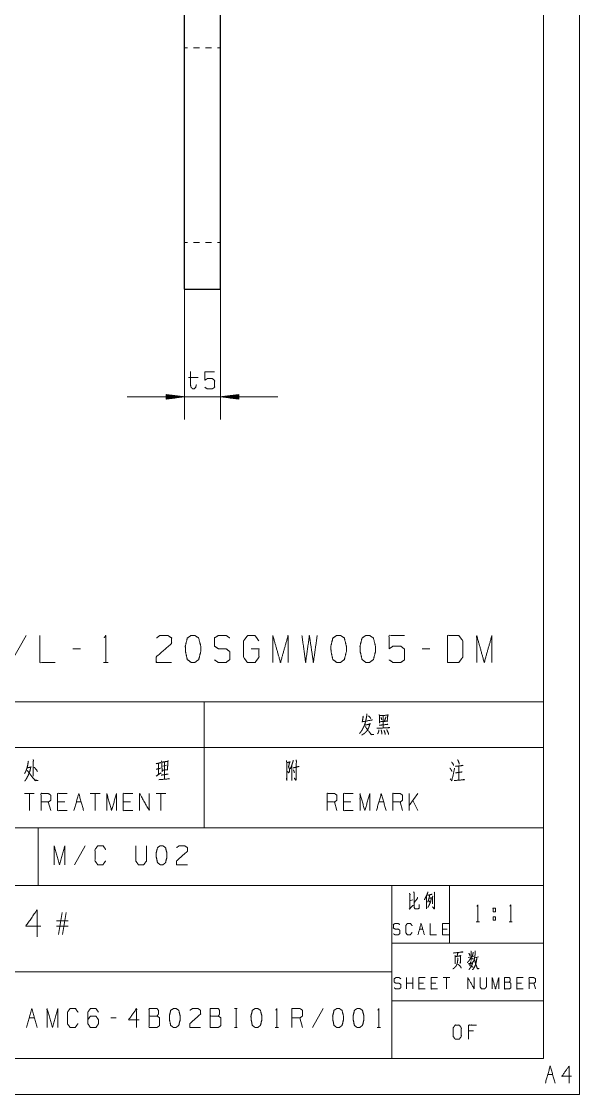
# Model space of a CAD drawing. Header units: millimetres. Extents: x 0 to 210, y 0 to 297.
# Drawn here: x 132.7 to 210, y 0 to 148.8 of the extents above; entities that cross this region are included whole.
import ezdxf

# ---------------------------------------------------------------- set-up
doc = ezdxf.new("R2010")
doc.units = ezdxf.units.MM
doc.layers.add('101', color=7, linetype='Continuous', true_color=0xffffff)

msp = doc.modelspace()

# ---------------------------------------------------------------- linework, layer by layer
at = {"layer": '101', "color": 133, "linetype": 'Continuous', "lineweight": 18}
for p, q in [((210, 0), (210, 297)), ((205, 5), (205, 292)), ((25, 37), (205, 37)), ((135, 37), (135, 29)), ((25, 29), (205, 29)), ((184, 29), (184, 5)), ((192, 29), (192, 21)), ((184, 21), (205, 21)), ((75, 17), (184, 17)), ((184, 13), (205, 13)), ((25, 5), (205, 5)), ((25, 5), (205, 5)), ((0, 0), (210, 0))]:
    msp.add_line(p, q, dxfattribs=at)
at = {"layer": '101', "color": 151, "linetype": 'Continuous', "lineweight": 25}
for p, q in [((155.26, 111.64), (155.26, 198.64)), ((160.26, 111.64), (160.26, 198.64)), ((155.26, 111.64), (160.26, 111.64))]:
    msp.add_line(p, q, dxfattribs=at)
at = {"layer": '101', "color": 53, "linetype": 'Continuous', "lineweight": 18}
for p, q in [((155.26, 145.14), (155.68, 145.14)), ((156.51, 145.14), (157.35, 145.14)), ((158.18, 145.14), (159.01, 145.14)), ((159.85, 145.14), (160.26, 145.14)), ((155.68, 118.14), (155.26, 118.14)), ((157.35, 118.14), (156.51, 118.14)), ((159.01, 118.14), (158.18, 118.14)), ((160.26, 118.14), (159.85, 118.14))]:
    msp.add_line(p, q, dxfattribs=at)
at = {"layer": '101', "color": 22, "linetype": 'Continuous', "lineweight": 18}
for p, q in [((155.26, 111.64), (155.26, 93.57)), ((160.26, 111.64), (160.26, 93.57)), ((147.33, 96.74), (168.2, 96.74)), ((155.26, 96.74), (152.72, 97.08)), ((152.72, 97.08), (152.72, 96.41)), ((152.72, 97.07), (152.76, 97.07)), ((152.72, 97.07), (152.76, 97.07)), ((152.72, 97.02), (153.14, 97.02)), ((152.72, 96.97), (153.53, 96.97)), ((152.72, 96.92), (153.91, 96.92)), ((152.72, 96.87), (154.3, 96.87)), ((152.72, 96.82), (154.68, 96.82)), ((152.72, 96.77), (155.07, 96.77)), ((152.72, 96.41), (155.26, 96.74)), ((152.72, 96.72), (155.07, 96.72)), ((162.8, 97.08), (160.26, 96.74)), ((160.26, 96.74), (162.8, 96.41)), ((162.8, 96.77), (160.46, 96.77)), ((162.8, 96.72), (160.46, 96.72)), ((162.8, 96.82), (160.84, 96.82)), ((162.8, 96.87), (161.23, 96.87)), ((162.8, 96.92), (161.61, 96.92)), ((162.8, 96.97), (162, 96.97)), ((162.8, 97.02), (162.39, 97.02)), ((162.8, 97.07), (162.77, 97.07)), ((162.8, 97.07), (162.77, 97.07)), ((162.8, 96.41), (162.8, 97.08)), ((152.72, 96.67), (154.68, 96.67)), ((152.72, 96.62), (154.3, 96.62)), ((152.72, 96.57), (153.91, 96.57)), ((152.72, 96.52), (153.53, 96.52)), ((152.72, 96.46), (153.14, 96.46)), ((152.72, 96.41), (152.76, 96.41)), ((152.72, 96.41), (152.76, 96.41)), ((162.8, 96.67), (160.84, 96.67)), ((162.8, 96.62), (161.23, 96.62)), ((162.8, 96.57), (161.61, 96.57)), ((162.8, 96.52), (162, 96.52)), ((162.8, 96.46), (162.39, 96.46)), ((162.8, 96.41), (162.77, 96.41)), ((162.8, 96.41), (162.77, 96.41))]:
    msp.add_line(p, q, dxfattribs=at)
at = {"layer": '101', "color": 72, "linetype": 'Continuous', "lineweight": 18}
for p, q in [((155.82, 99.41), (157.15, 99.41)), ((133.3, 63.65), (131.19, 59.91)), ((140.84, 61.8), (139.79, 61.8)), ((189.26, 61.8), (188.21, 61.8)), ((144.02, 59.91), (144.68, 59.91)), ((128, 54.46), (158, 54.46)), ((158, 54.46), (205, 54.46)), ((158, 54.46), (158, 48.11)), ((205, 54.46), (205, 48.11)), ((182.8, 52.53), (182.8, 50.83)), ((128, 48.11), (158, 48.11)), ((158, 48.11), (158, 37)), ((158, 48.11), (205, 48.11)), ((205, 48.11), (205, 37)), ((152.27, 45.55), (152.75, 45.65)), ((152.5, 46.1), (152.48, 43.7)), ((193.26, 45.53), (193.26, 43.6)), ((134.45, 41.74), (133.11, 41.74)), ((133.78, 41.74), (133.78, 39.36)), ((143.56, 41.74), (142.21, 41.74)), ((142.88, 41.74), (142.88, 39.36)), ((152.66, 41.74), (151.32, 41.74)), ((151.99, 41.74), (151.99, 39.36)), ((187.58, 41.74), (186.41, 40.09)), ((186.41, 39.36), (186.41, 41.74)), ((136.73, 39.36), (136.39, 40.56)), ((138.67, 40.56), (137.66, 40.56)), ((140.27, 40.56), (140.94, 40.56)), ((147.77, 40.56), (146.76, 40.56)), ((176.37, 39.36), (176.04, 40.56)), ((178.31, 40.56), (177.31, 40.56)), ((182.19, 40.56), (182.87, 40.56)), ((185.48, 39.36), (185.14, 40.56)), ((187.58, 39.36), (186.91, 40.79)), ((128, 37), (158, 37)), ((158, 37), (205, 37)), ((141.51, 34.49), (140.03, 31.86)), ((186.57, 26.88), (186.89, 27.01)), ((139.13, 24.1), (137.54, 24.1)), ((137.79, 22.21), (138.32, 25.24)), ((138.88, 25.24), (138.35, 22.21)), ((195.7, 23.93), (196.13, 23.93)), ((198.01, 24.65), (198.01, 24.18)), ((198.01, 24.65), (198.35, 24.65)), ((200.25, 23.93), (200.68, 23.93)), ((139.13, 23.35), (137.54, 23.35)), ((187.83, 22.95), (188.27, 22.95)), ((191.67, 22.95), (191, 22.95)), ((194.57, 19.02), (195.36, 19.18)), ((195.48, 18.95), (196.02, 19.08)), ((186.03, 14.64), (186.03, 16.21)), ((186.92, 15.43), (186.03, 15.43)), ((186.92, 14.64), (186.92, 16.21)), ((188.4, 15.43), (187.73, 15.43)), ((190.09, 15.43), (189.43, 15.43)), ((192.01, 16.21), (191.12, 16.21)), ((191.57, 16.21), (191.57, 14.64)), ((201.97, 15.43), (201.31, 15.43)), ((203.89, 14.64), (203.67, 15.43)), ((162.21, 11.92), (162.58, 11.92)), ((162.41, 11.92), (162.41, 9.3)), ((174.46, 11.92), (172.98, 9.3)), ((133.75, 10.63), (134.49, 10.63)), ((145.8, 10.63), (145.06, 10.63)), ((171.63, 9.3), (171.26, 10.63)), ((162.21, 9.3), (162.58, 9.3)), ((167.83, 9.3), (168.3, 9.3)), ((181.97, 9.3), (182.44, 9.3)), ((195.32, 8.85), (194.63, 8.85)), ((205.61, 2.78), (206.28, 2.78))]:
    msp.add_line(p, q, dxfattribs=at)
for points, knots in [([(156.9, 98.41), (156.81, 98.06), (156.62, 97.86), (156.37, 97.86), (156.16, 98.06), (156.09, 98.41), (156.09, 100.24)], [0, 0, 0.107407, 0.190398, 0.264022, 0.35076, 0.457002, 1, 1]), ([(158.08, 98.06), (158.42, 97.84), (159.11, 97.84), (159.44, 98.06), (159.44, 99.01), (159.11, 99.26), (158.42, 99.26), (158.08, 99.04), (158.08, 100.21), (159.44, 100.21)], [0, 0, 0.062228, 0.168343, 0.230571, 0.376816, 0.441265, 0.547381, 0.609609, 0.79049, 1, 1]), ([(135.22, 63.65), (135.22, 59.91), (137.34, 59.91)], [0, 0, 0.638732, 1, 1]), ([(144.13, 63.34), (144.35, 63.65), (144.35, 59.91)], [0, 0, 0.093491, 1, 1]), ([(151.36, 63.3), (151.86, 63.65), (152.95, 63.65), (153.48, 63.3), (153.48, 62.55), (151.33, 60.66), (151.36, 59.91), (153.48, 59.91)], [0, 0, 0.069692, 0.192977, 0.265273, 0.350227, 0.674741, 0.759753, 1, 1]), ([(156.7, 59.91), (157.23, 60.31), (157.51, 61.41), (157.51, 62.16), (157.23, 63.3), (156.7, 63.65), (156.18, 63.65), (155.65, 63.3), (155.37, 62.16), (155.4, 61.41), (155.65, 60.31), (156.18, 59.91), (156.7, 59.91)], [0, 0, 0.067526, 0.183971, 0.260583, 0.380942, 0.44614, 0.500306, 0.565504, 0.685863, 0.762528, 0.878309, 0.945834, 1, 1]), ([(159.4, 60.27), (159.93, 59.91), (161.02, 59.91), (161.55, 60.31), (161.55, 61.41), (161.02, 61.8), (159.96, 61.8), (159.4, 62.16), (159.4, 63.3), (159.96, 63.65), (161.02, 63.65), (161.55, 63.3)], [0, 0, 0.068036, 0.184055, 0.254519, 0.372335, 0.4428, 0.555844, 0.62637, 0.748394, 0.81892, 0.931964, 1, 1]), ([(164.52, 61.8), (165.58, 61.8), (165.58, 60.66), (165.05, 59.91), (163.97, 59.91), (163.44, 60.66), (163.44, 62.91), (164, 63.65), (165.03, 63.65), (165.55, 62.91)], [0, 0, 0.103296, 0.214796, 0.304262, 0.410275, 0.499741, 0.718896, 0.809958, 0.910535, 1, 1]), ([(167.5, 59.91), (167.5, 63.65), (168.56, 59.91), (169.62, 63.65), (169.62, 59.91)], [0, 0, 0.245192, 0.5, 0.754808, 1, 1]), ([(171.54, 63.65), (172.04, 59.91), (172.57, 63.65), (173.12, 59.91), (173.65, 63.65)], [0, 0, 0.249745, 0.499742, 0.750003, 1, 1]), ([(176.88, 59.91), (177.41, 60.31), (177.69, 61.41), (177.69, 62.16), (177.41, 63.3), (176.88, 63.65), (176.35, 63.65), (175.82, 63.3), (175.54, 62.16), (175.57, 61.41), (175.82, 60.31), (176.35, 59.91), (176.88, 59.91)], [0, 0, 0.067527, 0.183972, 0.260584, 0.380943, 0.446143, 0.500307, 0.565505, 0.685864, 0.76253, 0.87831, 0.945835, 1, 1]), ([(180.91, 59.91), (181.44, 60.31), (181.72, 61.41), (181.72, 62.16), (181.44, 63.3), (180.91, 63.65), (180.39, 63.65), (179.86, 63.3), (179.58, 62.16), (179.61, 61.41), (179.86, 60.31), (180.39, 59.91), (180.91, 59.91)], [0, 0, 0.067525, 0.18397, 0.260583, 0.380941, 0.446139, 0.500306, 0.565504, 0.685862, 0.762527, 0.878308, 0.945833, 1, 1]), ([(183.61, 60.27), (184.14, 59.91), (185.23, 59.91), (185.76, 60.27), (185.76, 61.76), (185.23, 62.16), (184.14, 62.16), (183.61, 61.8), (183.61, 63.65), (185.76, 63.65)], [0, 0, 0.062228, 0.168343, 0.230571, 0.376816, 0.441266, 0.54738, 0.609609, 0.79049, 1, 1]), ([(191.71, 59.91), (193.27, 59.91), (193.83, 60.66), (193.83, 62.91), (193.27, 63.65), (191.71, 63.65), (191.71, 59.91)], [0, 0, 0.142135, 0.227161, 0.43179, 0.516816, 0.658952, 1, 1]), ([(195.75, 59.91), (195.75, 63.65), (196.8, 59.91), (197.86, 63.65), (197.86, 59.91)], [0, 0, 0.245192, 0.5, 0.754808, 1, 1]), ([(180.52, 52.78), (180.54, 52.57), (180.51, 52.48), (180.42, 52), (180.35, 51.68), (180.26, 51.38), (180.15, 51.1), (179.9, 50.6), (179.76, 50.38), (179.64, 50.2), (179.53, 50.08)], [0, 0, 0.068481, 0.104658, 0.269445, 0.382884, 0.489554, 0.590078, 0.780354, 0.870992, 0.944088, 1, 1]), ([(179.99, 52.48), (180.01, 52.33), (179.89, 51.63), (179.85, 51.68), (181.3, 51.93), (181.21, 51.93), (181.11, 51.9)], [0, 0, 0.058287, 0.332621, 0.356252, 0.923844, 0.957947, 1, 1]), ([(180.75, 52.5), (180.96, 52.3), (181.04, 52.2), (181.07, 52.13)], [0, 0, 0.586682, 0.833137, 1, 1]), ([(182.25, 52.68), (182.27, 52.48), (182.3, 51.5), (182.29, 51.68), (183.44, 51.78), (183.35, 51.8), (183.44, 52.7), (183.47, 52.6), (182.27, 52.53)], [0, 0, 0.041725, 0.244475, 0.281028, 0.520684, 0.539772, 0.727702, 0.749743, 1, 1]), ([(182.48, 52.28), (182.57, 52.08), (182.59, 51.93)], [0, 0, 0.591453, 1, 1]), ([(183.14, 52.38), (183.14, 52.25), (182.98, 51.78)], [0, 0, 0.199705, 1, 1]), ([(180.26, 51.25), (180.35, 51.23), (181, 51.38), (180.95, 51.45), (180.91, 51.28), (180.79, 50.87), (180.66, 50.62), (180.51, 50.38), (180.31, 50.18), (180.12, 50.02), (179.96, 49.93), (179.83, 49.83)], [0, 0, 0.031689, 0.263161, 0.294853, 0.356446, 0.500891, 0.597124, 0.699351, 0.795574, 0.880292, 0.945115, 1, 1]), ([(180.29, 51), (180.35, 50.98), (181.12, 49.9), (181.48, 49.9), (181.12, 49.95), (180.98, 50.08)], [0, 0, 0.025656, 0.606399, 0.761128, 0.917398, 1, 1]), ([(181.92, 50.78), (183.7, 50.87), (183.65, 50.9), (183.42, 50.85)], [0, 0, 0.858883, 0.887041, 1, 1]), ([(182.25, 51.2), (183.44, 51.33), (183.35, 51.33), (183.15, 51.3)], [0, 0, 0.807206, 0.86712, 1, 1]), ([(183.28, 50.6), (183.51, 50.1), (183.52, 50), (183.52, 49.93)], [0, 0, 0.75709, 0.896807, 1, 1]), ([(182.2, 50.58), (182.18, 50.4), (182.15, 50.23), (182.09, 50.13), (182, 50)], [0, 0, 0.283377, 0.571005, 0.753355, 1, 1]), ([(182.52, 50.55), (182.6, 50.18), (182.6, 49.98)], [0, 0, 0.658283, 1, 1]), ([(182.91, 50.5), (183.03, 50.18), (183.05, 50.1), (183.05, 49.93)], [0, 0, 0.579776, 0.708237, 1, 1]), ([(133.62, 46.2), (133.6, 46.05), (133.51, 45.55), (133.41, 45.2), (133.32, 44.95), (133.21, 44.7), (133.11, 44.5)], [0, 0, 0.084492, 0.368532, 0.573115, 0.721449, 0.873364, 1, 1]), ([(134.27, 46.45), (134.33, 46.33), (134.31, 46.2), (134.29, 44.13), (134.27, 44.25), (134.31, 44.52)], [0, 0, 0.049544, 0.095608, 0.852769, 0.898833, 1, 1]), ([(152.08, 46.28), (152.11, 46.08), (152.13, 45.45), (152.17, 44.75), (152.15, 44.93), (152.52, 45), (152.96, 45.02), (152.89, 45.05), (152.98, 46.3), (153, 46.22), (152.94, 46.2), (152.13, 46.08)], [0, 0, 0.0422, 0.172115, 0.317746, 0.354292, 0.432973, 0.524933, 0.540513, 0.800887, 0.816899, 0.82908, 1, 1]), ([(169.39, 46.3), (169.43, 46.05), (169.43, 43.55), (169.41, 43.78), (169.43, 43.95)], [0, 0, 0.080051, 0.872677, 0.944235, 1, 1]), ([(169.45, 46.03), (169.92, 46.1), (169.85, 46.18), (169.68, 45.45), (169.7, 45.35), (169.77, 45.23), (169.8, 45.1), (169.8, 44.8), (169.77, 44.68), (169.71, 44.58), (169.55, 44.77), (169.73, 44.63)], [0, 0, 0.176442, 0.214088, 0.486646, 0.523736, 0.576187, 0.623634, 0.733208, 0.780655, 0.821996, 0.915332, 1, 1]), ([(170.3, 46.38), (170.3, 46.2), (170.21, 45.9), (170.1, 45.58), (170, 45.33), (169.91, 45.15)], [0, 0, 0.134901, 0.375991, 0.639526, 0.848868, 1, 1]), ([(170.74, 46.4), (170.76, 46.22), (170.72, 43.8), (170.72, 43.65), (170.68, 43.55), (170.47, 43.88), (170.7, 43.6)], [0, 0, 0.048809, 0.721807, 0.76343, 0.792863, 0.900557, 1, 1]), ([(193.11, 46.4), (193.22, 46.22), (193.27, 46.05), (193.31, 45.95), (193.31, 45.8)], [0, 0, 0.317961, 0.602104, 0.766914, 1, 1]), ([(133.44, 45.3), (134.01, 45.4), (133.95, 45.45), (133.92, 45.23), (133.85, 44.9), (133.78, 44.7), (133.67, 44.43), (133.58, 44.2), (133.44, 43.95), (133.34, 43.75), (133.12, 43.45)], [0, 0, 0.202442, 0.228128, 0.308404, 0.425633, 0.500399, 0.604283, 0.689484, 0.790716, 0.870504, 1, 1]), ([(133.44, 44.95), (134.57, 43.53), (134.98, 43.55), (134.96, 43.55), (134.59, 43.58), (134.4, 43.75)], [0, 0, 0.632182, 0.773704, 0.779845, 0.909107, 1, 1]), ([(134.43, 45.37), (134.47, 45.35), (134.79, 44.95), (134.87, 44.8)], [0, 0, 0.059427, 0.761012, 1, 1]), ([(151.34, 45.87), (151.97, 46), (151.92, 46.03), (151.67, 45.93), (151.67, 44.38), (151.32, 44.15), (152.02, 44.6)], [0, 0, 0.171502, 0.187005, 0.257591, 0.667526, 0.778352, 1, 1]), ([(151.92, 45.23), (151.9, 45.23), (151.35, 45.1)], [0, 0, 0.030488, 1, 1]), ([(170.15, 45.7), (170.14, 43.53), (170.12, 43.73), (170.14, 43.88)], [0, 0, 0.860771, 0.940227, 1, 1]), ([(170.33, 45.28), (171.13, 45.5), (171.07, 45.5), (170.91, 45.43)], [0, 0, 0.783137, 0.83338, 1, 1]), ([(170.35, 45), (170.47, 44.77), (170.49, 44.63), (170.42, 44.9)], [0, 0, 0.371199, 0.589534, 1, 1]), ([(192.04, 45.25), (192.12, 45.15), (192.23, 45), (192.28, 44.9), (192.3, 44.8)], [0, 0, 0.250894, 0.596274, 0.80908, 1, 1]), ([(192.07, 43.78), (192.3, 43.5), (192.69, 45.25)], [0, 0, 0.166599, 1, 1]), ([(192.28, 46.1), (192.51, 45.78), (192.53, 45.62)], [0, 0, 0.724915, 1, 1]), ([(192.81, 45.5), (193.63, 45.6), (193.86, 45.62), (193.79, 45.65), (193.7, 45.6)], [0, 0, 0.66772, 0.856119, 0.91724, 1, 1]), ([(192.81, 44.6), (193.57, 44.7), (193.75, 44.73), (193.7, 44.75), (193.63, 44.73)], [0, 0, 0.710638, 0.876127, 0.930469, 1, 1]), ([(151.72, 43.65), (153.19, 43.78), (153.09, 43.8), (152.94, 43.75)], [0, 0, 0.850438, 0.913372, 1, 1]), ([(152.04, 44.3), (152.13, 44.3), (153, 44.43), (152.94, 44.43), (152.82, 44.4)], [0, 0, 0.077342, 0.843128, 0.889537, 1, 1]), ([(192.62, 43.53), (194.03, 43.65), (194, 43.7), (193.84, 43.63)], [0, 0, 0.856874, 0.893835, 1, 1]), ([(135.38, 39.36), (135.38, 41.74), (136.39, 41.74), (136.73, 41.51), (136.73, 40.79), (136.39, 40.56), (135.38, 40.56)], [0, 0, 0.400952, 0.571035, 0.639278, 0.761674, 0.829917, 1, 1]), ([(139, 39.36), (137.66, 39.36), (137.66, 41.74), (139, 41.74)], [0, 0, 0.26539, 0.73461, 1, 1]), ([(139.94, 39.36), (140.61, 41.74), (141.28, 39.36)], [0, 0, 0.5, 1, 1]), ([(144.49, 39.36), (144.49, 41.74), (145.16, 39.36), (145.83, 41.74), (145.83, 39.36)], [0, 0, 0.245192, 0.5, 0.754808, 1, 1]), ([(148.11, 39.36), (146.76, 39.36), (146.76, 41.74), (148.11, 41.74)], [0, 0, 0.26539, 0.73461, 1, 1]), ([(149.04, 39.36), (149.04, 41.74), (150.38, 39.36), (150.38, 41.74)], [0, 0, 0.317574, 0.682426, 1, 1]), ([(175.03, 39.36), (175.03, 41.74), (176.04, 41.74), (176.37, 41.51), (176.37, 40.79), (176.04, 40.56), (175.03, 40.56)], [0, 0, 0.400951, 0.571036, 0.639278, 0.761673, 0.829915, 1, 1]), ([(178.65, 39.36), (177.31, 39.36), (177.31, 41.74), (178.65, 41.74)], [0, 0, 0.265392, 0.734608, 1, 1]), ([(179.58, 39.36), (179.58, 41.74), (180.25, 39.36), (180.93, 41.74), (180.93, 39.36)], [0, 0, 0.245192, 0.5, 0.754808, 1, 1]), ([(184.13, 39.36), (184.13, 41.74), (185.14, 41.74), (185.48, 41.51), (185.48, 40.79), (185.14, 40.56), (184.13, 40.56)], [0, 0, 0.400951, 0.571036, 0.639278, 0.761673, 0.829915, 1, 1]), ([(137.2, 31.86), (137.2, 34.49), (137.94, 31.86), (138.69, 34.49), (138.69, 31.86)], [0, 0, 0.245192, 0.5, 0.754808, 1, 1]), ([(144.32, 32.39), (143.95, 31.86), (143.23, 31.86), (142.86, 32.39), (142.86, 33.96), (143.23, 34.49), (143.97, 34.49), (144.34, 33.96)], [0, 0, 0.114568, 0.243367, 0.357935, 0.638584, 0.753152, 0.885432, 1, 1]), ([(148.52, 34.49), (148.52, 32.39), (148.87, 31.86), (149.61, 31.86), (150, 32.39), (150, 34.49)], [0, 0, 0.337151, 0.438598, 0.557782, 0.662849, 1, 1]), ([(152.26, 31.86), (152.63, 32.14), (152.83, 32.91), (152.83, 33.44), (152.63, 34.24), (152.26, 34.49), (151.89, 34.49), (151.52, 34.24), (151.33, 33.44), (151.35, 32.91), (151.52, 32.14), (151.89, 31.86), (152.26, 31.86)], [0, 0, 0.067525, 0.183971, 0.260583, 0.380942, 0.44614, 0.500306, 0.565504, 0.685863, 0.762528, 0.878309, 0.945834, 1, 1]), ([(154.17, 34.24), (154.53, 34.49), (155.29, 34.49), (155.66, 34.24), (155.66, 33.71), (154.15, 32.39), (154.17, 31.86), (155.66, 31.86)], [0, 0, 0.069692, 0.192978, 0.265274, 0.350227, 0.674741, 0.759753, 1, 1]), ([(186.41, 27.86), (186.56, 27.73), (186.47, 27.77), (186.5, 25.79), (186.41, 25.7), (186.97, 26.26)], [0, 0, 0.060255, 0.090729, 0.71461, 0.752496, 1, 1]), ([(187.01, 28.09), (187.13, 27.94), (187.08, 27.98), (187.08, 27.55), (187.08, 26.72), (187.08, 26.43), (187.08, 26.33), (187.1, 25.93), (187.14, 25.83), (187.2, 25.77), (187.33, 25.73), (187.6, 25.75), (187.79, 25.81), (187.8, 25.83), (187.77, 26.37)], [0, 0, 0.050888, 0.067372, 0.186119, 0.412301, 0.491466, 0.519738, 0.627249, 0.657961, 0.681273, 0.718989, 0.79117, 0.845839, 0.852764, 1, 1]), ([(187.08, 26.62), (187.51, 27.15), (187.58, 27.34)], [0, 0, 0.77398, 1, 1]), ([(188.97, 28.09), (188.96, 27.98), (188.78, 27.53), (188.63, 27.26), (188.52, 27.01)], [0, 0, 0.089069, 0.504979, 0.766001, 1, 1]), ([(188.81, 27.53), (188.8, 25.77), (188.78, 25.89), (188.78, 25.91), (188.8, 26.1)], [0, 0, 0.841012, 0.900786, 0.910681, 1, 1]), ([(189.22, 27.61), (189.23, 27.57), (189.16, 27.28), (189.09, 27.01), (189.01, 26.82), (188.96, 26.68)], [0, 0, 0.044894, 0.350479, 0.635591, 0.840224, 1, 1]), ([(189.22, 27.22), (189.51, 27.28), (189.48, 27.34), (189.45, 27.11), (189.4, 26.91), (189.37, 26.74), (189.31, 26.57), (189.23, 26.43), (189.16, 26.26), (189.09, 26.14), (189.01, 25.99), (188.96, 25.93)], [0, 0, 0.158182, 0.194476, 0.315843, 0.429568, 0.518472, 0.611327, 0.697145, 0.792857, 0.869066, 0.954883, 1, 1]), ([(188.99, 27.67), (189.01, 27.65), (189.04, 27.65), (189.56, 27.77), (189.51, 27.77), (189.44, 27.73)], [0, 0, 0.049781, 0.090425, 0.822292, 0.883256, 1, 1]), ([(189.07, 26.91), (189.2, 26.78), (189.23, 26.68)], [0, 0, 0.6273, 1, 1]), ([(189.86, 28.06), (189.92, 27.98), (189.89, 27.96), (189.91, 25.91), (189.91, 25.89), (189.89, 25.77), (189.86, 25.73), (189.63, 26.04), (189.86, 25.75), (189.89, 25.83)], [0, 0, 0.031371, 0.042462, 0.676474, 0.682878, 0.721568, 0.737253, 0.857567, 0.972831, 1, 1]), ([(189.64, 27.51), (189.67, 27.46), (189.64, 27.44), (189.64, 26.45), (189.63, 26.55), (189.64, 26.68)], [0, 0, 0.038712, 0.066084, 0.824707, 0.904517, 1, 1]), ([(135.37, 23.35), (133.26, 23.35), (134.84, 25.6), (134.84, 21.86)], [0, 0, 0.245869, 0.565294, 1, 1]), ([(195.77, 26.1), (195.91, 26.3), (195.91, 23.93)], [0, 0, 0.09349, 1, 1]), ([(198.01, 25.35), (198.01, 25.83), (198.35, 25.83), (198.35, 25.35), (198.01, 25.35)], [0, 0, 0.292908, 0.5, 0.792908, 1, 1]), ([(200.33, 26.1), (200.47, 26.3), (200.47, 23.93)], [0, 0, 0.09349, 1, 1]), ([(198.35, 24.65), (198.35, 24.18), (198.01, 24.18)], [0, 0, 0.585816, 1, 1]), ([(184.2, 22.3), (184.42, 22.15), (184.88, 22.15), (185.1, 22.32), (185.1, 22.78), (184.88, 22.95), (184.43, 22.95), (184.2, 23.09), (184.2, 23.57), (184.43, 23.72), (184.88, 23.72), (185.1, 23.57)], [0, 0, 0.068033, 0.184053, 0.254519, 0.372335, 0.442802, 0.555844, 0.62637, 0.748394, 0.81892, 0.931963, 1, 1]), ([(186.79, 22.47), (186.56, 22.15), (186.13, 22.15), (185.91, 22.47), (185.91, 23.41), (186.13, 23.72), (186.58, 23.72), (186.8, 23.41)], [0, 0, 0.114566, 0.243364, 0.357934, 0.638584, 0.753153, 0.88543, 1, 1]), ([(187.61, 22.15), (188.05, 23.72), (188.5, 22.15)], [0, 0, 0.499999, 1, 1]), ([(189.3, 23.72), (189.3, 22.15), (190.19, 22.15)], [0, 0, 0.638737, 1, 1]), ([(191.89, 22.15), (191, 22.15), (191, 23.72), (191.89, 23.72)], [0, 0, 0.265388, 0.734612, 1, 1]), ([(192.48, 19.62), (193.82, 19.76), (193.76, 19.78), (193.62, 19.76)], [0, 0, 0.865803, 0.905501, 1, 1]), ([(193.09, 19.68), (193.12, 19.55), (193.02, 19.16)], [0, 0, 0.238945, 1, 1]), ([(194.66, 19.6), (194.79, 19.37), (194.82, 19.22)], [0, 0, 0.640218, 1, 1]), ([(194.96, 19.87), (194.99, 19.72), (194.99, 18.58), (194.96, 18.73), (194.99, 18.85)], [0, 0, 0.094654, 0.823642, 0.918295, 1, 1]), ([(195.26, 19.72), (195.26, 19.62), (195.14, 19.14)], [0, 0, 0.174306, 1, 1]), ([(195.56, 19.91), (195.56, 19.78), (195.55, 19.55), (195.51, 19.27), (195.46, 18.95), (195.4, 18.71), (195.33, 18.48), (195.32, 18.42)], [0, 0, 0.081859, 0.232245, 0.425428, 0.632112, 0.800315, 0.957949, 1, 1]), ([(193.11, 18.91), (193.14, 18.79), (193.12, 18.75), (193.11, 18.46), (193.06, 18.21), (193.02, 18.06), (192.95, 17.92), (192.86, 17.77), (192.71, 17.61), (192.56, 17.48), (192.45, 17.42)], [0, 0, 0.073226, 0.098425, 0.264943, 0.409701, 0.496587, 0.589742, 0.686971, 0.813796, 0.923946, 1, 1]), ([(192.74, 19.29), (192.77, 19.12), (192.78, 18.69), (192.78, 18.11), (192.77, 18.19), (192.77, 18.33)], [0, 0, 0.119124, 0.427225, 0.837795, 0.897357, 1, 1]), ([(192.77, 19.12), (193.56, 19.24), (193.52, 19.29), (193.5, 18.93), (193.5, 18.56), (193.49, 18.33), (193.47, 18.15), (193.46, 18.23), (193.49, 18.42)], [0, 0, 0.351979, 0.378529, 0.533489, 0.697424, 0.797813, 0.880033, 0.917027, 1, 1]), ([(193.18, 18.06), (193.38, 17.88), (193.5, 17.75), (193.56, 17.67), (193.6, 17.51), (193.52, 17.71)], [0, 0, 0.292978, 0.473572, 0.580854, 0.762109, 1, 1]), ([(194.98, 19.04), (194.85, 18.81), (194.72, 18.6), (194.58, 18.44), (194.45, 18.29)], [0, 0, 0.287233, 0.555137, 0.786183, 1, 1]), ([(194.57, 18.11), (195.2, 18.25), (195.21, 18.44), (195.21, 18.35), (195.14, 18.11), (195.04, 17.84), (194.93, 17.63), (194.82, 17.51), (194.72, 17.38), (194.64, 17.32)], [0, 0, 0.304469, 0.392577, 0.431617, 0.55371, 0.68947, 0.798366, 0.878841, 0.95475, 1, 1]), ([(194.95, 18.46), (194.79, 17.88), (194.89, 17.84), (195.01, 17.8), (195.13, 17.73), (195.27, 17.65)], [0, 0, 0.529111, 0.626299, 0.735529, 0.852099, 1, 1]), ([(194.99, 19), (195.17, 18.87), (195.26, 18.77)], [0, 0, 0.613114, 1, 1]), ([(195.77, 18.95), (195.73, 18.6), (195.68, 18.35), (195.64, 18.15), (195.58, 17.96), (195.46, 17.71), (195.36, 17.53), (195.24, 17.36), (195.15, 17.28)], [0, 0, 0.194372, 0.332632, 0.448612, 0.555646, 0.70616, 0.822691, 0.933849, 1, 1]), ([(195.45, 18.69), (195.48, 18.64), (195.62, 18.06), (195.73, 17.8), (195.83, 17.51), (195.86, 17.44), (196.08, 17.46), (195.86, 17.48), (195.78, 17.61)], [0, 0, 0.026719, 0.34174, 0.493478, 0.65546, 0.691638, 0.807834, 0.92403, 1, 1]), ([(184.32, 14.79), (184.54, 14.64), (185, 14.64), (185.22, 14.8), (185.22, 15.27), (185, 15.43), (184.56, 15.43), (184.32, 15.58), (184.32, 16.06), (184.56, 16.21), (185, 16.21), (185.22, 16.06)], [0, 0, 0.068037, 0.184053, 0.254519, 0.372335, 0.442801, 0.555843, 0.62637, 0.748394, 0.81892, 0.931963, 1, 1]), ([(188.62, 14.64), (187.73, 14.64), (187.73, 16.21), (188.62, 16.21)], [0, 0, 0.265391, 0.734609, 1, 1]), ([(190.32, 14.64), (189.43, 14.64), (189.43, 16.21), (190.32, 16.21)], [0, 0, 0.265391, 0.734609, 1, 1]), ([(194.52, 14.64), (194.52, 16.21), (195.41, 14.64), (195.41, 16.21)], [0, 0, 0.317574, 0.682426, 1, 1]), ([(196.21, 16.21), (196.21, 14.95), (196.43, 14.64), (196.87, 14.64), (197.1, 14.95), (197.1, 16.21)], [0, 0, 0.33715, 0.438597, 0.557783, 0.66285, 1, 1]), ([(197.91, 14.64), (197.91, 16.21), (198.36, 14.64), (198.8, 16.21), (198.8, 14.64)], [0, 0, 0.245192, 0.5, 0.754808, 1, 1]), ([(199.61, 15.58), (199.61, 16.21), (200.28, 16.21), (200.38, 16.06), (200.38, 15.75), (200.28, 15.58), (199.61, 15.58), (199.61, 14.64), (200.26, 14.64), (200.49, 14.79), (200.49, 15.43), (200.28, 15.58)], [0, 0, 0.115918, 0.238848, 0.272469, 0.330428, 0.366583, 0.489513, 0.66339, 0.784161, 0.833486, 0.952454, 1, 1]), ([(202.2, 14.64), (201.31, 14.64), (201.31, 16.21), (202.2, 16.21)], [0, 0, 0.265388, 0.734612, 1, 1]), ([(203, 14.64), (203, 16.21), (203.67, 16.21), (203.89, 16.06), (203.89, 15.58), (203.67, 15.43), (203, 15.43)], [0, 0, 0.400954, 0.571038, 0.639279, 0.761675, 0.829916, 1, 1]), ([(133.38, 9.3), (134.12, 11.92), (134.86, 9.3)], [0, 0, 0.5, 1, 1]), ([(136.21, 9.3), (136.21, 11.92), (136.95, 9.3), (137.69, 11.92), (137.69, 9.3)], [0, 0, 0.245192, 0.5, 0.754808, 1, 1]), ([(140.5, 9.83), (140.13, 9.3), (139.4, 9.3), (139.03, 9.83), (139.03, 11.4), (139.4, 11.92), (140.15, 11.92), (140.52, 11.4)], [0, 0, 0.114568, 0.243367, 0.357935, 0.638584, 0.753152, 0.885432, 1, 1]), ([(141.86, 10.35), (142.21, 10.88), (142.98, 10.88), (143.35, 10.35), (143.35, 9.83), (142.98, 9.3), (142.21, 9.3), (141.86, 9.83), (141.86, 11.4), (142.21, 11.92), (142.98, 11.92), (143.35, 11.4)], [0, 0, 0.076963, 0.169761, 0.248073, 0.312018, 0.39033, 0.483129, 0.560092, 0.751927, 0.82889, 0.921688, 1, 1]), ([(149, 10.35), (147.52, 10.35), (148.63, 11.92), (148.63, 9.3)], [0, 0, 0.245869, 0.565295, 1, 1]), ([(150.35, 10.88), (150.35, 11.92), (151.46, 11.92), (151.64, 11.68), (151.64, 11.15), (151.46, 10.88), (150.35, 10.88), (150.35, 9.3), (151.44, 9.3), (151.81, 9.55), (151.81, 10.63), (151.46, 10.88)], [0, 0, 0.115917, 0.238847, 0.272469, 0.330428, 0.366584, 0.489514, 0.663389, 0.784163, 0.833486, 0.952453, 1, 1]), ([(154.09, 9.3), (154.47, 9.58), (154.66, 10.35), (154.66, 10.88), (154.47, 11.68), (154.09, 11.92), (153.72, 11.92), (153.35, 11.68), (153.16, 10.88), (153.18, 10.35), (153.35, 9.58), (153.72, 9.3), (154.09, 9.3)], [0, 0, 0.067525, 0.183971, 0.260583, 0.380943, 0.44614, 0.500305, 0.565504, 0.685863, 0.762528, 0.878309, 0.945836, 1, 1]), ([(156.01, 11.68), (156.36, 11.92), (157.12, 11.92), (157.49, 11.68), (157.49, 11.15), (155.99, 9.83), (156.01, 9.3), (157.49, 9.3)], [0, 0, 0.069692, 0.192978, 0.265274, 0.350227, 0.674741, 0.759753, 1, 1]), ([(158.83, 10.88), (158.83, 11.92), (159.95, 11.92), (160.12, 11.68), (160.12, 11.15), (159.95, 10.88), (158.83, 10.88), (158.83, 9.3), (159.93, 9.3), (160.3, 9.55), (160.3, 10.63), (159.95, 10.88)], [0, 0, 0.115917, 0.238847, 0.272469, 0.330427, 0.366583, 0.489513, 0.663388, 0.784161, 0.833485, 0.952452, 1, 1]), ([(165.41, 9.3), (165.78, 9.58), (165.98, 10.35), (165.98, 10.88), (165.78, 11.68), (165.41, 11.92), (165.04, 11.92), (164.67, 11.68), (164.47, 10.88), (164.49, 10.35), (164.67, 9.58), (165.04, 9.3), (165.41, 9.3)], [0, 0, 0.067526, 0.183972, 0.260584, 0.380944, 0.446142, 0.500307, 0.565504, 0.685864, 0.762529, 0.87831, 0.945836, 1, 1]), ([(167.91, 11.7), (168.06, 11.92), (168.06, 9.3)], [0, 0, 0.093489, 1, 1]), ([(170.15, 9.3), (170.15, 11.92), (171.26, 11.92), (171.63, 11.68), (171.63, 10.88), (171.26, 10.63), (170.15, 10.63)], [0, 0, 0.400951, 0.571035, 0.639278, 0.761674, 0.829916, 1, 1]), ([(176.72, 9.3), (177.09, 9.58), (177.29, 10.35), (177.29, 10.88), (177.09, 11.68), (176.72, 11.92), (176.35, 11.92), (175.98, 11.68), (175.79, 10.88), (175.81, 10.35), (175.98, 9.58), (176.35, 9.3), (176.72, 9.3)], [0, 0, 0.067525, 0.183972, 0.260584, 0.380944, 0.446142, 0.500307, 0.565504, 0.685864, 0.762529, 0.87831, 0.945836, 1, 1]), ([(179.55, 9.3), (179.92, 9.58), (180.12, 10.35), (180.12, 10.88), (179.92, 11.68), (179.55, 11.92), (179.18, 11.92), (178.81, 11.68), (178.62, 10.88), (178.64, 10.35), (178.81, 9.58), (179.18, 9.3), (179.55, 9.3)], [0, 0, 0.067525, 0.183971, 0.260583, 0.380942, 0.446139, 0.500303, 0.565504, 0.685863, 0.762528, 0.878308, 0.945836, 1, 1]), ([(182.05, 11.7), (182.21, 11.92), (182.21, 9.3)], [0, 0, 0.093489, 1, 1]), ([(192.78, 7.67), (193.34, 7.67), (193.62, 8.06), (193.62, 9.24), (193.34, 9.64), (192.78, 9.64), (192.49, 9.24), (192.49, 8.06), (192.78, 7.67)], [0, 0, 0.102686, 0.191621, 0.409478, 0.498413, 0.601099, 0.691621, 0.909478, 1, 1]), ([(194.63, 7.67), (194.63, 9.64), (195.74, 9.64)], [0, 0, 0.638731, 1, 1]), ([(208.89, 2.53), (207.55, 2.53), (208.55, 3.96), (208.55, 1.58)], [0, 0, 0.245869, 0.565295, 1, 1])]:
    msp.add_open_spline(points, degree=1, knots=knots, dxfattribs=at)
for points in [[(181.86, 39.36), (182.53, 41.74), (183.2, 39.36)], [(205.27, 1.58), (205.94, 3.96), (206.61, 1.58)]]:
    msp.add_open_spline(points, degree=1, dxfattribs=at)

doc.saveas('drawing.dxf')
